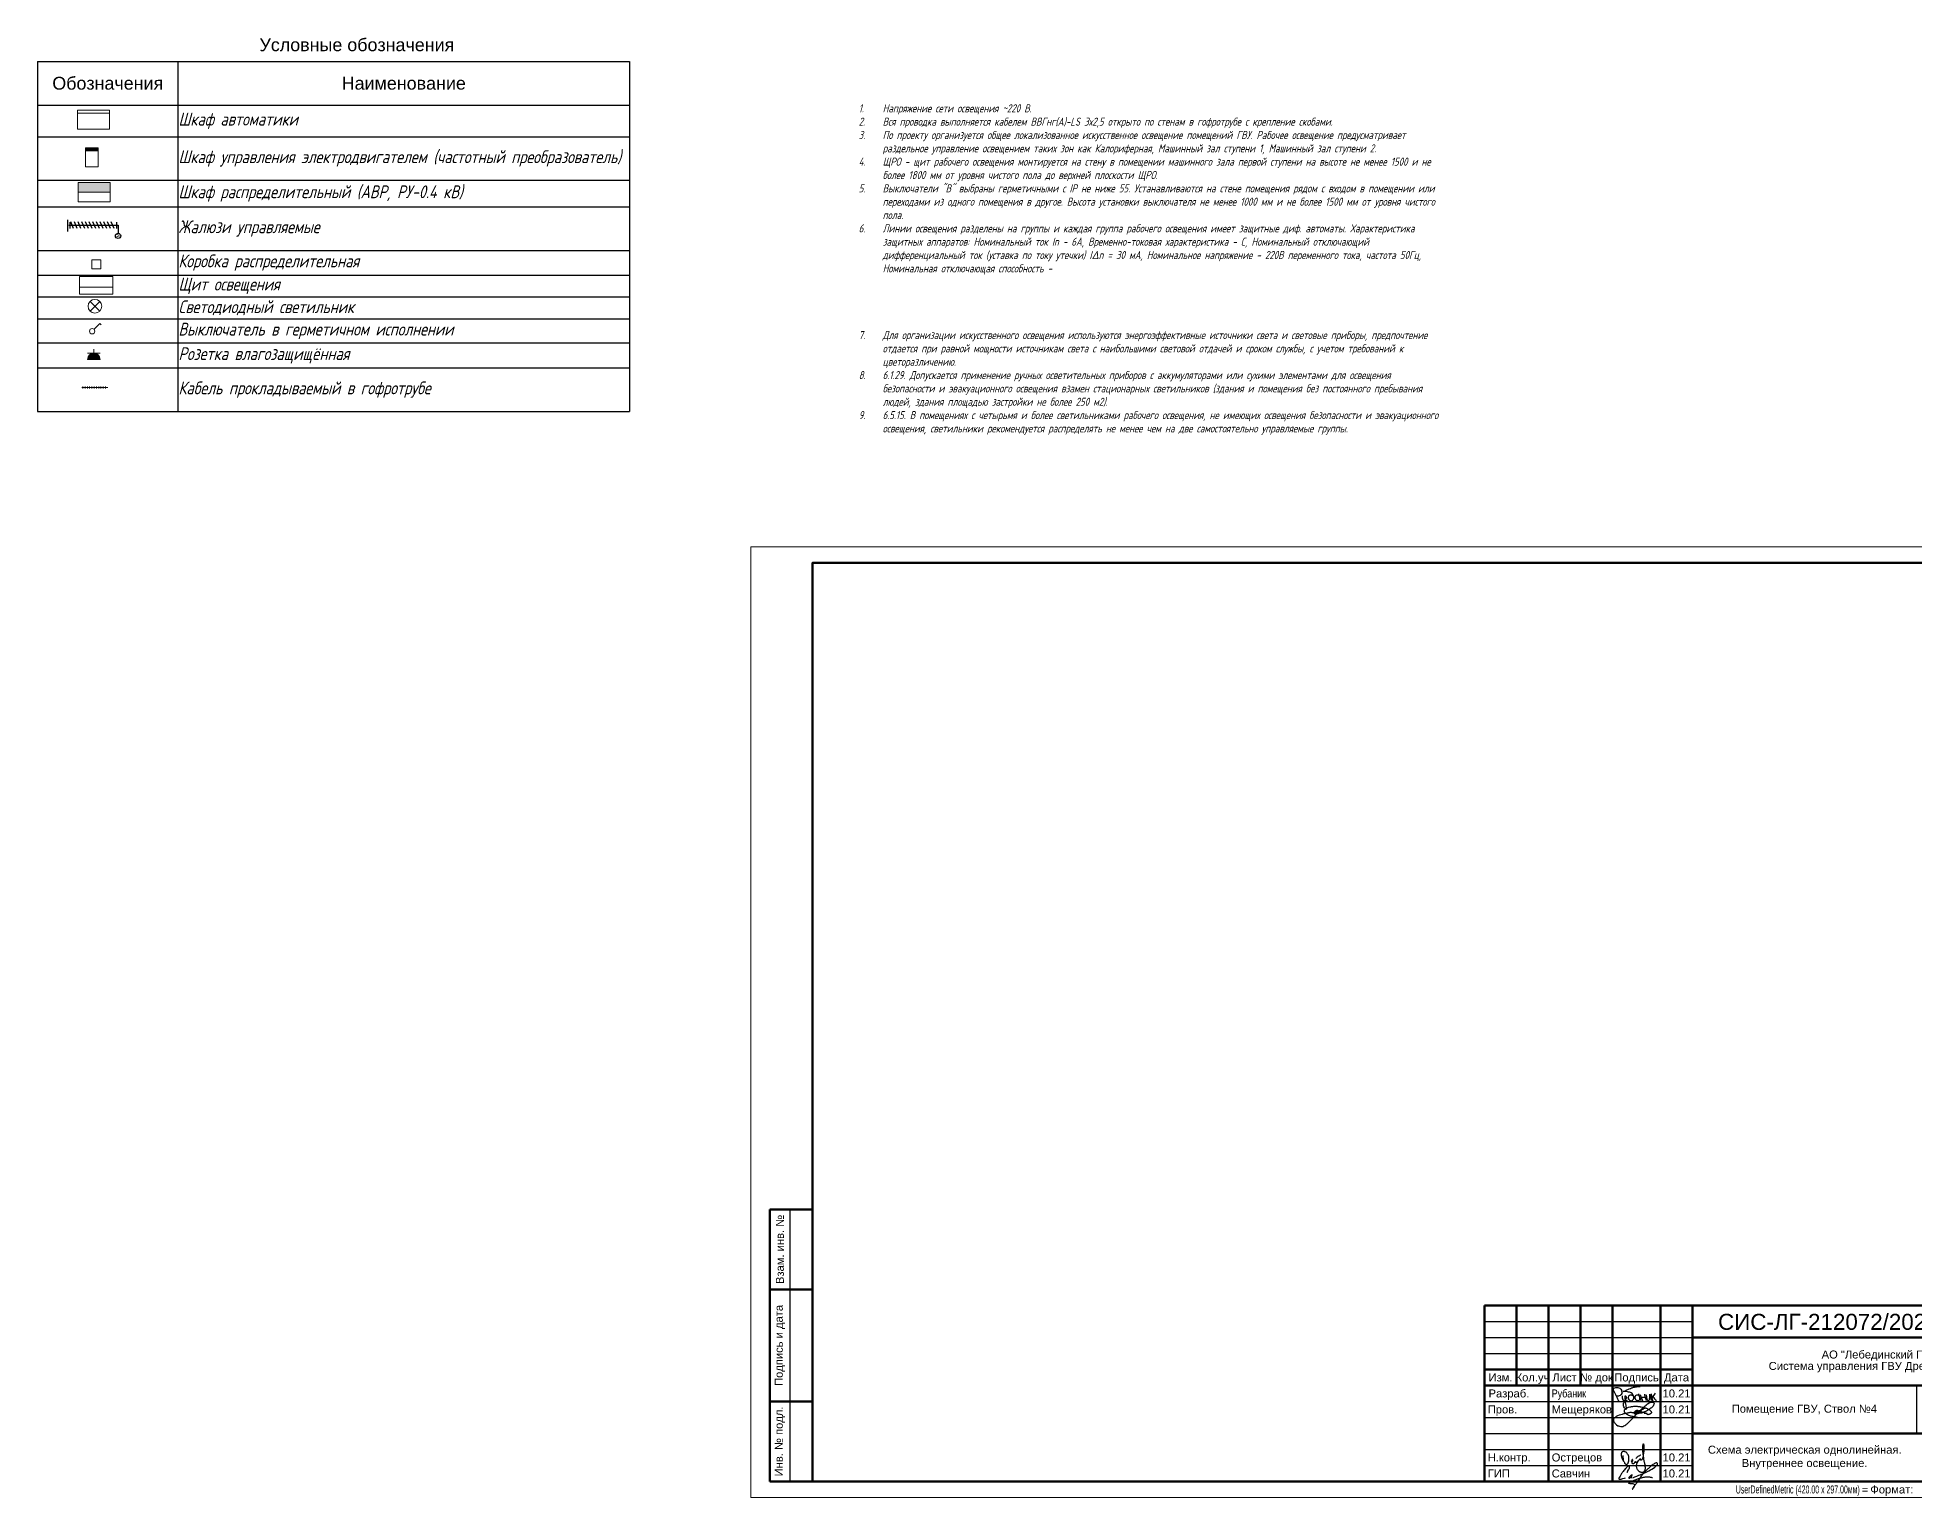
# Model space of a CAD drawing. Header units: millimetres. Extents: x -276 to 1709, y 11 to 936.
# Drawn here: x -276 to 310, y 14 to 470 of the extents above; entities that cross this region are included whole.
import ezdxf
from ezdxf.enums import TextEntityAlignment as Align

# ---------------------------------------------------------------- set-up
doc = ezdxf.new("R2010")
doc.units = ezdxf.units.MM
doc.layers.add('0-рамка', color=7, linetype='Continuous')
doc.layers.add('поверхность-_14_Технические_сооружения_Здания', color=250, linetype='Continuous')
doc.layers.add('LEVEL1', color=7, linetype='Continuous', lineweight=0)
doc.layers.add('LEVEL253', color=7, linetype='Continuous', lineweight=0)
doc.layers.add('VPORTS', color=254, linetype='Continuous', plot=False)
doc.styles.add('ASU', font='arial.ttf', dxfattribs={"height": 2.5})
doc.styles.add('T_поверхность-_14_Технические_сооружения_Здания', font='arial.ttf')
doc.styles.add('Гост_2_5', font='', dxfattribs={"oblique": 15, "height": 2.5})
doc.styles.get('Гост_2_5').set_extended_font_data('GOST type A')

# ---------------------------------------------------------------- blocks, each defined once
blk = doc.blocks.new('*T15')
at = {"layer": '0-рамка', "color": 0, "lineweight": 50, "transparency": 16777216}
for p, q in [((0, 0), (0, 85)), ((0, 85), (13.33, 85)), ((13.33, 0), (13.33, 85)), ((0, 60), (13.33, 60)), ((0, 25), (13.33, 25)), ((0, 0), (13.33, 0))]:
    blk.add_line(p, q, dxfattribs=at)
at = {"layer": '0-рамка', "color": 0, "lineweight": 25, "transparency": 16777216}
blk.add_line((6.33, 0), (6.33, 85), dxfattribs=at)
at = {"layer": '0-рамка', "color": 0, "linetype": 'Continuous', "lineweight": 25, "transparency": 16777216, "char_height": 2.5, "attachment_point": 5, "rotation": 90, "style": 'ASU'}
for s, insert, width in [('Взам. инв. №', (3.17, 72.5), 22), ('Подпись и дата', (3.17, 42.5), 32), ('Инв. № подл.', (3.17, 12.5), 22)]:
    blk.add_mtext(s, dxfattribs=dict(at, insert=insert, width=width))
blk = doc.blocks.new('Рубаник')
at = {"color": 0, "linetype": 'Continuous', "lineweight": 30}
for points in [[(1.84, 0.32), (2.29, -0.73), (1.62, 0.84), (0.89, 2.45), (-0.19, 4.27), (1.58, 4.34), (1.84, 4.27), (2.77, 4.11), (3.05, 2.24), (2.51, 1.9), (1.23, 1.39), (1.16, 1.9), (1.16, 1.9)], [(3, 1.71), (3.07, 1.08), (3.11, 0.82), (3.25, 0.18), (4.28, 0.48), (4.63, 1.45), (3.71, 1.86), (3.96, 0.79), (3.9, 0.08), (4.1, -0.81), (4.27, -1.79), (4.43, -3), (3.44, -1.59), (3.31, -0.77), (4.18, 0.61), (4.4, 0.15), (4.67, 0.34)], [(6.29, 1.69), (5.89, 2.07), (5.28, 1.97), (4.78, 1.21), (5.03, 0.6), (5.71, 0.05), (6.3, 0.33), (6.79, 1.03), (6.61, 1.71), (6.16, 2.53), (5.62, 2.78), (4.97, 2.92), (4.47, 3.07), (3.81, 3.17), (2.8, 2.9), (4.37, 3.51), (5.23, 3.9), (6.03, 4.24), (6.18, 4.29), (7.54, 4.61), (8.17, 4.67), (8.65, 4.67)], [(7.79, 1.95), (7.63, 1.95), (7.18, 1.9), (7.04, 1.55), (7.01, 1.3), (7.02, 1.01), (7.14, 0.77), (7.31, 0.49), (7.59, 0.32), (8.03, 0.27), (8.27, 0.3), (8.54, 0.46), (8.57, 0.68), (8.57, 0.94), (8.51, 1.33), (8.46, 1.53), (8.42, 1.69), (8.3, 1.87), (8.22, 1.97), (7.97, 1.98), (7.81, 1.96), (7.75, 1.94), (7.74, 1.93), (7.73, 1.92)], [(8.09, 2.37), (8.16, 2.18), (8.2, 2.05), (8.27, 1.87), (8.4, 1.56), (8.78, 0.51), (8.85, 0.41), (8.9, 0.39), (8.9, 0.4), (9, 0.3)], [(8.66, 2.15), (8.73, 1.94), (8.95, 1.35), (9.07, 1.04), (9.27, 0.54), (9.34, 0.31), (9.38, 0.24), (9.41, 0.18), (9.42, 0.15)], [(9, 1.23), (9.16, 1.26), (9.63, 1.36), (9.96, 1.33), (9.98, 1.32), (10.03, 1.31)], [(9.97, 2.28), (10.02, 2.1), (10.16, 1.54), (10.35, 0.81), (10.46, 0.52), (10.52, 0.37), (10.57, 0.26)], [(10.44, 2.2), (10.53, 1.77), (10.77, 0.6), (10.93, 0.3), (11.3, 0.19), (11.58, 0.52), (11.68, 1.05), (11.71, 1.77), (11.7, 2.36), (11.71, 2.26), (11.8, 1.66), (11.9, 1.16), (12.03, 0.65), (12.1, 0.44), (12.05, 0.65), (12.13, 0.26)], [(12.08, 2.33), (12.25, 1.59), (12.41, 0.84), (12.57, 0.09)], [(12.52, 1.16), (12.83, 1.65), (13.14, 2.13), (13.45, 2.61)], [(12.75, 1.54), (12.84, 1.3), (13.13, 0.65), (13.49, 0.45), (13.7, 0.4), (13.7, 0.37), (13.72, 0.34)]]:
    blk.add_open_spline(points, degree=3, dxfattribs=at)
blk = doc.blocks.new('Савчин')
at = {"color": 5, "linetype": 'Continuous', "lineweight": 25}
for points, knots in [([(3.27, 3.54), (3.27, 3.54), (2.67, 2.1), (3.34, 3.34), (3.5, 3.7), (3.64, 3.96), (3.71, 4.19), (3.75, 4.4), (3.73, 4.6), (3.62, 4.73), (3.46, 4.73), (3.22, 4.72), (2.86, 4.35), (2.28, 3.75), (1.61, 2.89), (1.02, 2.03), (0.65, 1.42), (0.45, 1.04), (0.39, 0.85), (0.41, 0.68), (0.59, 0.61), (0.81, 0.63), (1.17, 0.7), (1.65, 0.79), (2.5, 1.04), (2.5, 1.04)], [0, 0, 0, 0, 0.901713, 1.698104, 2.107804, 2.359945, 2.565457, 2.823378, 3.007249, 3.124388, 3.307676, 3.45075, 3.860517, 4.736016, 6.028678, 7.079656, 7.865437, 8.173282, 8.381266, 8.463406, 8.637447, 8.857364, 9.148828, 9.694552, 10.620946, 10.620946, 10.620946, 10.620946]), ([(4.25, 1.51), (4.25, 1.51), (4.41, 1.62), (4.48, 1.73), (4.54, 1.81), (4.56, 1.88), (4.54, 1.95), (4.42, 1.94), (4.28, 1.87), (4.09, 1.73), (3.87, 1.57), (3.69, 1.38), (3.56, 1.2), (3.49, 1.08), (3.45, 0.97), (3.56, 0.91), (3.7, 0.97), (3.91, 1.07), (4.11, 1.21), (4.28, 1.3), (4.48, 1.44), (4.26, 1.23), (4.2, 1.1), (4.22, 1.05), (4.24, 0.98), (4.24, 0.98)], [0, 0, 0, 0, 0.199703, 0.32757, 0.423297, 0.502247, 0.541832, 0.623323, 0.772235, 1.042481, 1.30032, 1.611311, 1.833887, 1.942956, 2.044817, 2.122703, 2.278318, 2.46019, 2.836755, 2.974845, 3.094984, 3.335882, 3.423815, 3.537901, 3.551835, 3.551835, 3.551835, 3.551835]), ([(4.74, 1.03), (4.74, 1.03), (6.7, 1.91), (8.12, 2.47), (9.91, 3.27), (11.22, 4.07), (12.03, 4.7), (12.31, 4.99), (12.47, 5.21), (12.5, 5.45), (12.41, 5.61), (12.25, 5.74), (12, 5.73), (11.7, 5.57), (11.27, 5.35), (10.79, 4.98), (10.14, 4.48), (9.54, 3.92), (8.94, 3.38), (8.59, 2.97), (8.13, 2.51), (7.68, 1.92), (7.18, 1.3), (6.53, 0.36), (5.85, -0.6), (5.16, -1.6), (4.81, -2), (4.46, -2.66), (4.84, -2.25), (5.02, -1.97), (5.23, -1.57), (5.44, -1.22), (5.2, -0.9), (4.76, -0.87), (4.24, -0.81), (3.85, -0.77), (3.53, -0.71), (3.54, -0.52), (3.76, -0.38), (4.16, -0.18), (4.65, 0.08), (5.22, 0.3), (5.74, 0.5), (6.26, 0.69), (6.75, 0.9), (7.25, 1.03), (7.71, 1.16), (8.18, 1.27), (8.62, 1.33), (9.08, 1.35), (9.52, 1.36), (9.94, 1.34), (10.34, 1.26), (10.58, 1.22), (10.89, 1.15), (10.89, 1.15)], [0, 0, 0, 0, 2.059237, 3.649995, 5.527268, 7.662888, 8.295812, 8.599473, 8.87651, 9.085785, 9.27776, 9.413838, 9.690469, 9.949463, 10.461426, 11.137374, 11.761416, 12.919203, 13.595564, 14.175949, 14.539693, 15.556965, 16.380686, 16.938427, 18.964176, 20.031799, 20.319676, 20.886185, 21.05751, 21.597484, 22.02179, 22.456044, 22.64476, 23.095563, 23.713377, 24.208333, 24.389185, 24.494617, 24.692209, 25.131672, 25.854973, 26.354659, 26.957437, 27.517186, 28.032681, 28.550641, 29.062123, 29.466527, 29.990196, 30.399121, 30.841281, 31.293937, 31.677636, 31.993633, 32.238022, 32.238022, 32.238022, 32.238022])]:
    blk.add_open_spline(points, degree=3, knots=knots, dxfattribs=at)
blk = doc.blocks.new('Острецов')
at = {"color": 5, "linetype": 'Continuous', "lineweight": 30}
for points in [[(7.5, 1.59), (7.47, 1.54), (7.35, 1.39), (7.22, 1.19), (7.07, 0.98), (6.99, 0.8), (6.89, 0.62), (6.76, 0.28), (6.72, -0.08), (6.72, -0.35), (6.84, -0.78), (6.95, -1.07), (7.13, -1.32), (7.34, -1.57), (7.51, -1.78), (7.77, -1.96), (8.02, -2.05), (8.27, -2.11), (8.63, -2.13), (8.99, -2.06), (9.18, -1.92), (9.36, -1.67), (9.47, -1.45), (9.54, -1.22), (9.6, -0.96), (9.58, -0.6), (9.55, -0.24), (9.5, 0.08), (9.45, 0.43), (9.37, 0.71), (9.28, 1.04), (9.19, 1.4), (9.13, 1.74), (9.1, 2.09), (9.07, 2.38), (9.03, 2.65), (9.01, 2.94), (8.94, 3.16), (8.93, 3.36), (8.92, 3.61), (8.86, 3.89), (8.84, 4.14), (8.79, 4.57), (8.78, 4.95), (8.79, 5.19), (8.79, 5.52), (8.81, 5.95), (8.79, 5.25), (8.83, 6.35), (8.86, 6.46), (8.9, 6.64), (8.96, 6.78), (9.04, 6.61), (9.1, 6.34), (9.13, 6.08), (9.13, 5.88), (9.11, 5.56), (9.11, 5.27), (9.09, 5.09), (9.09, 4.79), (9.09, 4.65), (9.08, 4.44), (9.05, 4.29), (9.03, 4.12), (9.02, 3.95), (8.98, 3.82), (8.95, 3.66), (8.94, 3.49), (8.93, 3.24), (8.89, 2.88), (8.82, 2.59), (8.78, 2.42), (8.71, 2.21), (8.66, 2.08), (8.53, 1.88), (8.42, 1.71), (8.31, 1.64), (8.17, 1.63), (8.1, 1.64), (8.05, 1.67), (8, 1.74), (8, 1.72), (8, 1.73)], [(2.58, 3.1), (2.58, 3.02), (2.57, 2.8), (2.57, 2.55), (2.57, 2.33), (2.61, 2.15), (2.62, 1.96), (2.66, 1.71), (2.71, 1.46), (2.83, 1.26), (3.01, 0.88), (3.18, 0.58), (3.46, 0.28), (3.85, 0.25), (4.02, 0.48), (4.19, 0.72), (4.3, 1), (4.4, 1.38), (4.43, 1.66), (4.46, 2.4), (4.36, 2.87), (4.31, 3.12), (4.05, 3.54), (3.71, 4), (3.58, 4.11), (3.27, 4.25), (3.03, 4.31), (2.81, 4.34), (2.61, 4.34), (2.42, 4.25), (2.23, 4.12), (2.09, 3.94), (2.06, 3.78), (2.03, 3.52), (2.03, 3.28), (2.06, 2.76), (2.17, 2.37), (2.35, 2.04), (2.56, 1.63), (2.82, 1.33), (2.9, 1.23), (2.75, 1.39), (2.66, 1.47)], [(5.12, 1.43), (5.16, 1.4), (5.28, 1.28), (5.36, 1.23), (5.53, 1.29), (5.63, 1.43), (5.67, 1.56), (5.6, 1.76), (5.53, 1.82), (5.43, 1.8), (5.35, 1.65), (5.29, 1.52), (5.32, 1.3), (5.31, 1.04), (5.33, 0.8), (5.42, 0.65), (5.62, 0.52), (5.85, 0.56), (6.08, 0.66), (6.26, 0.86), (6.34, 0.93), (6.4, 1.2), (6.48, 1.27), (6.5, 1.06), (6.56, 0.95), (6.77, 0.99), (6.97, 1.12), (7.2, 1.32), (7.33, 1.46), (7.46, 1.58), (7.59, 1.68), (7.73, 1.82), (7.92, 1.99), (8.01, 2.12), (7.92, 2.12), (7.98, 1.69), (7.99, 1.75), (8, 1.73)]]:
    blk.add_open_spline(points, degree=3, dxfattribs=at)
blk.add_open_spline([(8.16, 3.23), (8.09, 3.2), (7.88, 3.09), (7.59, 2.94), (7.24, 2.74), (7, 2.58), (6.76, 2.38), (6.64, 2.21), (6.64, 2.04)], degree=3, knots=[0, 0, 0, 0, 100, 200, 300, 400, 500, 800, 800, 800, 800], dxfattribs=at)
blk = doc.blocks.new('Мещеряков')
at = {"color": 5, "linetype": 'Continuous', "lineweight": 25, "flags": 128}
for points in [[(9.01, 2.73), (9.08, 2.82), (9.13, 2.87), (9.22, 2.94), (9.25, 2.97), (9.31, 3.05), (9.33, 3.07), (9.34, 3.12), (9.24, 3.07), (8.95, 3), (8.84, 2.96), (8.66, 2.91), (8.59, 2.87), (8.5, 2.85), (8.4, 2.82), (8.19, 2.75), (7.97, 2.68), (7.82, 2.63), (7.62, 2.58), (7.5, 2.56), (7.43, 2.56), (7.34, 2.59), (7.25, 2.62), (7.1, 2.66), (6.89, 2.7), (6.75, 2.73), (6.5, 2.76), (6.35, 2.77), (6.14, 2.79), (5.96, 2.79), (5.76, 2.79), (5.64, 2.78), (5.44, 2.75), (5.27, 2.72), (5, 2.66), (4.77, 2.6), (4.49, 2.56), (4.3, 2.51), (4.11, 2.46), (3.88, 2.4), (3.7, 2.36), (3.26, 2.24), (2.81, 2.11), (2.33, 1.94), (1.83, 1.76), (1.42, 1.56), (0.91, 1.17), (0.69, 0.98), (0.53, 0.78), (0.49, 0.51), (0.54, 0.2), (0.66, -0.08), (0.82, -0.33), (0.96, -0.55), (1.24, -0.85), (1.47, -1), (1.88, -1.29), (2.12, -1.39), (2.43, -1.48), (2.78, -1.57), (3.25, -1.57), (3.51, -1.52), (3.82, -1.36), (4.12, -1.22), (4.42, -0.98), (4.61, -0.84), (4.85, -0.68), (5.02, -0.51), (5.23, -0.31), (5.41, -0.13), (5.61, 0.09), (5.78, 0.25), (5.89, 0.37), (6.07, 0.55), (6.24, 0.72), (6.37, 0.87), (6.56, 1.05), (6.77, 1.29), (6.94, 1.49), (7.23, 1.77), (7.5, 2.09), (7.81, 2.4), (8.07, 2.68), (8.27, 2.92), (8.43, 3.06), (8.59, 3.21), (8.74, 3.34), (8.93, 3.55), (9.08, 3.67), (9.45, 4.04), (9.75, 4.28), (10.05, 4.53), (10.27, 4.75), (10.44, 4.9), (10.73, 5.15), (10.89, 5.29), (11.2, 5.51), (11.66, 5.8), (11.84, 5.89), (11.96, 5.95), (12.19, 6.03), (12.53, 6.1), (12.92, 6.08), (13.04, 6.05), (13.17, 5.86), (13.21, 5.57), (13.17, 5.29), (13.08, 5.08), (12.91, 4.84), (12.68, 4.59), (12.37, 4.31), (12.16, 4.13), (11.92, 3.94), (11.65, 3.74), (11.48, 3.62), (11.15, 3.4), (10.81, 3.24), (10.56, 3.14), (10.32, 3.03), (10.06, 2.91), (9.81, 2.82), (9.56, 2.76), (9.31, 2.66), (9.01, 2.57), (8.5, 2.46), (8.17, 2.41), (7.91, 2.38), (7.61, 2.33), (7.29, 2.34), (7.09, 2.43), (6.97, 2.63), (6.97, 2.75), (7.03, 2.87), (7.12, 3.03), (7.29, 3.24), (7.46, 3.38), (7.66, 3.47), (7.85, 3.53), (8.08, 3.53), (8.26, 3.47), (8.3, 3.39), (8.3, 3.28), (8.29, 3.15), (8.2, 3.09), (8.08, 3), (7.96, 2.95), (7.78, 2.89), (7.57, 2.86), (7.44, 2.86), (7.39, 2.89), (7.4, 2.97), (7.48, 3.06), (7.63, 3.14), (7.76, 3.19), (7.9, 3.24), (8.03, 3.28), (8.22, 3.34), (8.32, 3.37), (8.45, 3.39), (8.68, 3.42), (8.85, 3.42), (8.9, 3.42), (8.98, 3.38), (9.07, 3.34), (9.1, 3.3), (9.13, 3.24), (9.07, 3.11), (8.99, 3.06), (8.85, 2.99), (8.67, 2.89), (8.63, 2.87), (8.38, 2.8), (8.27, 2.75), (8.16, 2.73), (8.1, 2.78), (8.09, 2.83), (8.23, 2.99), (8.38, 3.09), (8.54, 3.16), (8.74, 3.33), (8.89, 3.38), (9.02, 3.44), (9.21, 3.53), (9.3, 3.59), (9.39, 3.65), (9.53, 3.73), (9.66, 3.82), (9.78, 3.89), (9.9, 3.96), (10.04, 4.04), (10.21, 4.13), (10.34, 4.17), (10.44, 4.22), (10.55, 4.3)], [(8.46, 1.18), (8.37, 1.2), (8.31, 1.2), (8.23, 1.2), (8.05, 1.23), (7.96, 1.25), (7.8, 1.28), (7.58, 1.32), (7.42, 1.34), (7.14, 1.42), (6.97, 1.47), (6.82, 1.5), (6.65, 1.54), (6.48, 1.56), (6.33, 1.59), (6.04, 1.68), (5.87, 1.73), (5.62, 1.82), (5.36, 1.91), (5.15, 2), (4.97, 2.08), (4.78, 2.16), (4.64, 2.26), (4.45, 2.4), (4.24, 2.57), (4.06, 2.8), (3.99, 2.97), (3.95, 3.27), (3.97, 3.49), (4, 3.61), (4.11, 3.81), (4.17, 3.91), (4.36, 4.05), (4.56, 4.18), (4.71, 4.27), (4.85, 4.33), (5.01, 4.39), (5.22, 4.46), (5.67, 4.57), (5.93, 4.63), (6.15, 4.68), (6.35, 4.71), (6.55, 4.74), (6.9, 4.77), (7.15, 4.78), (7.33, 4.78), (7.59, 4.77), (7.78, 4.77), (7.97, 4.76), (8.18, 4.74), (8.39, 4.72), (8.58, 4.7), (8.75, 4.67), (8.91, 4.64), (9.06, 4.61), (9.21, 4.58), (9.62, 4.5), (9.85, 4.44), (10.03, 4.39), (10.21, 4.33), (10.4, 4.29), (10.62, 4.24), (10.79, 4.18), (11.01, 4.08), (11.28, 3.93), (11.31, 3.92), (11.56, 3.79), (11.69, 3.74), (11.88, 3.58), (11.98, 3.47), (12.08, 3.37), (12.2, 3.25), (12.26, 3.17), (12.35, 3.03), (12.38, 2.96), (12.41, 2.83), (12.4, 2.75), (12.34, 2.64), (12.28, 2.57), (12.21, 2.51), (12.08, 2.4), (12.02, 2.36), (11.96, 2.33), (11.8, 2.26), (11.75, 2.23), (11.57, 2.18), (11.46, 2.15), (11.31, 2.13), (11.18, 2.15), (11.15, 2.18), (11.11, 2.25), (11.08, 2.31), (11.07, 2.37), (11.09, 2.44), (11.1, 2.52), (11.03, 2.56), (10.97, 2.56), (10.84, 2.55), (10.73, 2.55), (10.67, 2.55), (10.51, 2.55), (10.48, 2.55), (10.36, 2.55), (10.27, 2.55), (10.18, 2.56), (10.17, 2.61), (10.2, 2.68), (10.25, 2.74), (10.27, 2.78), (10.32, 2.85), (10.36, 2.9), (10.41, 2.94), (10.43, 2.98), (10.41, 3.05), (10.41, 3.05), (10.38, 3.04)], [(10.42, 3.05), (10.26, 3.01), (10.14, 2.97), (10.04, 2.94), (9.87, 2.9), (9.81, 2.87), (9.62, 2.82), (9.52, 2.79), (9.41, 2.76), (9.35, 2.74), (9.25, 2.69), (9.19, 2.68), (9, 2.68), (9.01, 2.73)]]:
    blk.add_lwpolyline(points, dxfattribs=at)
blk = doc.blocks.new('*U17')
blk.add_lwpolyline([(-120, 30), (-50, 30), (-50, 15), (-120, 15)], close=True)
at = {"layer": '0-рамка', "color": 0, "linetype": 'Continuous', "lineweight": 50}
for p, q in [((-185, 55), (0, 55)), ((-185, 0), (-185, 55)), ((-175, 30), (-175, 55)), ((-165, 0), (-165, 55)), ((-155, 30), (-155, 55)), ((-145, 0), (-145, 55)), ((-130, 0), (-130, 55)), ((-120, 0), (-120, 55)), ((-120, 45), (0, 45)), ((-185, 35), (-120, 35)), ((-185, 30), (0, 30)), ((-120, 15), (0, 15))]:
    blk.add_line(p, q, dxfattribs=at)
at = {"layer": '0-рамка', "color": 0, "linetype": 'Continuous', "lineweight": 25}
for p, q in [((-185, 50), (-120, 50)), ((-185, 45), (-120, 45)), ((-185, 40), (-120, 40)), ((-185, 25), (-120, 25)), ((-185, 20), (-120, 20)), ((-185, 15), (-120, 15)), ((-185, 10), (-120, 10)), ((-185, 5), (-120, 5))]:
    blk.add_line(p, q, dxfattribs=at)
at = {"layer": 'LEVEL1', "color": 248}
blk.add_blockref('Мещеряков', (-145.24, 18.72), dxfattribs=at)
at = {"layer": 'LEVEL253', "color": 248}
for name, p in [('Рубаник', (-145.03, 25.02)), ('Острецов', (-144.32, 5.02)), ('Савчин', (-143.42, 0.08))]:
    blk.add_blockref(name, p, dxfattribs=at)
at = {"style": 'ASU', "flags": 8}
for tag, height, p in [('DATE10', 2.5, (-125, 52.5)), ('DATE9', 2.5, (-125, 47.5)), ('DATE8', 2.5, (-125, 42.5)), ('DATE7', 2.5, (-125, 37.5)), ('DATE1', 2.5, (-125, 27.5)), ('DATE2', 2.5, (-125, 22.5)), ('DATE3', 2.5, (-125, 17.5)), ('NOST1', 5, (-27.5, 20)), ('DATE4', 2.5, (-125, 12.5)), ('DATE5', 2.5, (-125, 7.5)), ('DATE6', 2.5, (-125, 2.5))]:
    blk.add_attdef(tag, text='', height=height, dxfattribs=at).set_placement(p, align=Align.MIDDLE_CENTER)
blk.add_attdef('PROJNUM1_001', (-105.11, 48.05), '', height=5, dxfattribs=at)
at = {"style": 'ASU'}
blk.add_attdef('NAME_ZDANIE1_001', (-227.32, 21.41), '', height=3, dxfattribs=at)
at = {"color": 0, "linetype": 'Continuous', "lineweight": 25, "style": 'ASU', "flags": 4}
blk.add_attdef('FORMAT2', (-50, -3.75), '', height=2.5, dxfattribs=at)
at = {"layer": '0-рамка', "color": 0, "linetype": 'Continuous', "lineweight": 25, "style": 'ASU'}
for s, p in [('Изм.', (-180, 31.25)), ('Кол.уч', (-170, 31.25)), ('Лист', (-160, 31.25)), ('№ док', (-150, 31.25)), ('Подпись', (-137.5, 31.25)), ('Дата', (-125, 31.25))]:
    blk.add_text(s, height=2.5, dxfattribs=at).set_placement(p, align=Align.CENTER)
blk.add_text('Формат:', height=2.5, dxfattribs=at).set_placement((-51, -1.25), align=Align.TOP_RIGHT)
at = {"layer": '0-рамка', "color": 0, "linetype": 'Continuous', "lineweight": 35, "insert": (-60, 37.5), "char_height": 2.5, "width": 120, "attachment_point": 5, "line_spacing_factor": 0.857143, "style": 'ASU'}
blk.add_mtext('АО "Лебединский ГОК ". \\PСистема управления ГВУ Дренажной шахты', dxfattribs=at)
at = {"layer": '0-рамка', "color": 0, "linetype": 'Continuous', "lineweight": 25, "style": 'ASU', "flags": 8}
for tag, p in [('REV4', (-180, 52.5)), ('KU4', (-170, 52.5)), ('SH_REV4', (-160, 52.5)), ('REV_NO4', (-150, 52.5)), ('REV3', (-180, 47.5)), ('KU3', (-170, 47.5)), ('SH_REV3', (-160, 47.5)), ('REV_NO3', (-150, 47.5)), ('REV2', (-180, 42.5)), ('KU2', (-170, 42.5)), ('SH_REV2', (-160, 42.5)), ('REV_NO2', (-150, 42.5)), ('REV1', (-180, 37.5)), ('KU1', (-170, 37.5)), ('SH_REV1', (-160, 37.5)), ('REV_NO1', (-150, 37.5))]:
    blk.add_attdef(tag, text='', height=2.5, dxfattribs=at).set_placement(p, align=Align.MIDDLE_CENTER)
for tag, p in [('CHKD', (-184, 21.25)), ('DRAWN', (-183.74, 26.25)), ('NAME2', (-164, 21.25)), ('TECH_CHKD', (-184, 16.25)), ('NAME3', (-164, 16.25)), ('LED', (-184, 11.25)), ('NAME4', (-164, 11.25)), ('STD_CONTROL', (-184, 6.25)), ('NAME5', (-164, 6.25)), ('VIEW_001', (-97.48, 6.62)), ('_GIP', (-184, 1.25)), ('NAME6', (-164, 1.25))]:
    blk.add_attdef(tag, p, '', height=2.5, dxfattribs=at)
at = {"layer": '0-рамка', "color": 0, "linetype": 'Continuous', "lineweight": 25, "style": 'ASU', "width": 0.8, "flags": 8}
blk.add_attdef('NAME1', (-164, 26.25), '', height=2.5, dxfattribs=at)
at = {"layer": '0-рамка', "color": 0, "linetype": 'Continuous', "lineweight": 50, "style": 'ASU', "flags": 8}
for tag, p in [('PHASE', (-42.5, 17.5)), ('SHTS', (-10, 17.5))]:
    blk.add_attdef(tag, text='', height=5, dxfattribs=at).set_placement(p, align=Align.CENTER)
at = {"layer": 'VPORTS', "linetype": 'Continuous', "lineweight": 15, "transparency": 33554483, "style": 'ASU'}
blk.add_text('=', height=2.5, dxfattribs=at).set_placement((-66.08, -3.79), align=Align.CENTER)
at = {"layer": 'VPORTS', "color": 0, "linetype": 'Continuous', "lineweight": 25, "transparency": 33554483, "style": 'ASU', "width": 0.5, "flags": 8}
blk.add_attdef('FORMAT1', text='', height=2.5, dxfattribs=at).set_placement((-67.76, -3.75), align=Align.RIGHT)
blk = doc.blocks.new('*T29')
at = {"color": 0, "linetype": 'ByBlock', "lineweight": 25, "transparency": 16777216}
for p, q in [((0, 0), (185, 0)), ((0, 0), (0, -109.36)), ((43.88, 0), (43.88, -109.36)), ((185, 0), (185, -109.36)), ((0, -13.64), (185, -13.64)), ((0, -23.49), (185, -23.49)), ((0, -37.13), (185, -37.13)), ((0, -45.37), (185, -45.37)), ((0, -59.01), (185, -59.01)), ((0, -66.71), (185, -66.71)), ((0, -73.48), (185, -73.48)), ((0, -80.42), (185, -80.42)), ((0, -87.93), (185, -87.93)), ((0, -95.72), (185, -95.72)), ((0, -109.36), (185, -109.36))]:
    blk.add_line(p, q, dxfattribs=at)
at = {"color": 0, "lineweight": 20, "transparency": 16777216, "char_height": 4, "style": 'T_поверхность-_14_Технические_сооружения_Здания'}
for s, insert, width, attachment_point in [('Обозначения', (21.94, -6.82), 43.5784, 5), ('Наименование', (114.44, -6.82), 140.8216, 5), ('{\\fGOST type A|b0|i1|c204|p34;Шкаф автоматики}', (44.03, -18.56), 140.8216, 4), ('{\\fGOST type A|b0|i1|c204|p34;Шкаф управления электродвигателем \\fGOST type A|b0|i1|c0|p34;(\\fGOST type A|b0|i1|c204|p34;частотный преобразователь\\fGOST type A|b0|i1|c0|p34;)}', (44.03, -30.31), 140.8216, 4), ('{\\fGOST type A|b0|i1|c204|p34;Шкаф распределительный \\fGOST type A|b0|i1|c0|p34;(\\fGOST type A|b0|i1|c204|p34;АВР\\fGOST type A|b0|i1|c0|p34;, \\fGOST type A|b0|i1|c204|p34;РУ\\fGOST type A|b0|i1|c0|p34;-0.4 \\fGOST type A|b0|i1|c204|p34;кВ\\fGOST type A|b0|i1|c0|p34;)}', (44.03, -41.25), 140.8216, 4), ('{\\fGOST type A|b0|i1|c204|p34;Жалюзи управляемые}', (44.03, -52.19), 140.8216, 4), ('{\\fGOST type A|b0|i1|c204|p34;Коробка распределительная}', (44.03, -62.86), 140.8216, 4), ('{\\fGOST type A|b0|i1|c204|p34;Щит освещения}', (44.03, -70.1), 140.8216, 4), ('{\\fGOST type A|b0|i1|c204|p34;Светодиодный светильник}', (44.03, -76.95), 140.8216, 4), ('{\\fGOST type A|b0|i1|c204|p34;Выключатель в герметичном исполнении}', (44.03, -84.17), 140.8216, 4), ('{\\fGOST type A|b0|i1|c204|p34;Розетка влагозащищённая}', (44.03, -91.83), 140.8216, 4), ('{\\fGOST type A|b0|i1|c204|p34;Кабель прокладываемый в гофротрубе}', (44.03, -102.54), 140.8216, 4)]:
    blk.add_mtext(s, dxfattribs=dict(at, insert=insert, width=width, attachment_point=attachment_point))

msp = doc.modelspace()

# ---------------------------------------------------------------- hatches: boundary and pattern name
at = {"lineweight": 20, "true_color": 0x000000}
h = msp.add_hatch(color=18, dxfattribs=at)
h.dxf.hatch_style = 1
h.paths.add_polyline_path([(-261.288, 435.406), (-261.288, 434.399), (-257.288, 434.4), (-257.288, 435.406)])
h = msp.add_hatch(color=18, dxfattribs=at)
h.dxf.hatch_style = 1
h.paths.add_polyline_path([(-253.598, 424.567), (-263.598, 424.567), (-263.598, 421.567), (-253.598, 421.567)])
at = {"lineweight": 20}
h = msp.add_hatch(color=0, dxfattribs=at)
h.dxf.hatch_style = 1
h.set_gradient(color1=(255, 255, 255), tint=1)
h.paths.add_polyline_path([(-260.609, 369.295), (-256.72, 369.295, 1)])

# ---------------------------------------------------------------- linework, layer by layer
at = {"color": 18, "lineweight": 20, "true_color": 0x000000}
for p, q in [((-263.784, 446.179), (-253.784, 446.179)), ((-261.288, 434.399), (-257.288, 434.4)), ((-263.598, 421.567), (-253.598, 421.567)), ((-254.299, 360.52), (-262.435, 360.52)), ((-262.14, 360.855), (-262.14, 360.184)), ((-261.371, 360.855), (-261.371, 360.184)), ((-260.61, 360.855), (-260.61, 360.184)), ((-259.956, 360.855), (-259.956, 360.184)), ((-259.316, 360.855), (-259.316, 360.184)), ((-258.547, 360.855), (-258.547, 360.184)), ((-257.786, 360.855), (-257.786, 360.184)), ((-257.132, 360.855), (-257.132, 360.184)), ((-256.492, 360.855), (-256.492, 360.184)), ((-255.723, 360.855), (-255.723, 360.184)), ((-254.962, 360.855), (-254.962, 360.184))]:
    msp.add_line(p, q, dxfattribs=at)
at = {"color": 0, "lineweight": 20}
for p, q in [((-263.126, 391.862), (-252.67, 391.862)), ((-259.818, 387.386), (-256.784, 384.371)), ((-259.808, 384.362), (-256.794, 387.395)), ((-258.587, 378.683), (-256.744, 380.53)), ((-256.744, 380.53), (-256.315, 380.102)), ((-258.665, 371.24), (-260.609, 371.24)), ((-260.609, 371.24), (-256.72, 371.24)), ((-258.665, 371.24), (-258.676, 372.46)), ((-260.609, 369.295), (-256.72, 369.295))]:
    msp.add_line(p, q, dxfattribs=at)
at = {"color": 18, "lineweight": 20, "true_color": 0x000000}
for points in [[(-263.784, 447.187), (-263.784, 441.187), (-253.784, 441.187), (-253.784, 447.187)], [(-261.288, 435.406), (-257.288, 435.406), (-257.288, 429.406), (-261.288, 429.406)], [(-263.598, 424.567), (-253.598, 424.567), (-253.598, 418.567), (-263.598, 418.567)], [(-256.517, 400.396), (-259.245, 400.396), (-259.245, 397.534), (-256.517, 397.534)]]:
    msp.add_lwpolyline(points, close=True, dxfattribs=at)
for points in [[(-266.786, 409.284), (-266.786, 412.893)], [(-266.429, 411.18), (-251.101, 411.18)], [(-266.081, 410.18), (-266.081, 412.18)], [(-264.969, 410.142), (-265.858, 412.218)], [(-263.817, 410.142), (-264.707, 412.218)], [(-262.666, 410.142), (-263.555, 412.218)], [(-261.514, 410.142), (-262.403, 412.218)], [(-260.363, 410.142), (-261.252, 412.218)], [(-259.211, 410.142), (-260.1, 412.218)], [(-258.059, 410.142), (-258.949, 412.218)], [(-256.908, 410.142), (-257.797, 412.218)], [(-255.756, 410.142), (-256.646, 412.218)], [(-254.605, 410.142), (-255.494, 412.218)], [(-253.453, 410.142), (-254.342, 412.218)], [(-252.302, 410.142), (-253.191, 412.218)], [(-251.506, 410.18), (-251.506, 412.18)], [(-251.101, 411.18), (-251.101, 408.696)]]:
    msp.add_lwpolyline(points)
at = {"color": 0, "lineweight": 20}
msp.add_lwpolyline([(-263.152, 395.184), (-252.695, 395.184), (-252.67, 389.662), (-263.126, 389.662)], close=True, dxfattribs=at)
msp.add_circle((-251.082, 407.877), 0.819)
for centre, radius in [((-258.301, 385.879), 2.138), ((-259.174, 378.095), 0.846)]:
    msp.add_circle(centre, radius, dxfattribs=at)
msp.add_arc((-258.665, 369.295), 1.945, 0, 180, dxfattribs=at)
at = {"layer": '0-рамка', "lineweight": 5}
msp.add_lwpolyline([(-53.315, 13.714), (366.685, 13.714), (366.685, 310.714), (-53.315, 310.714)], close=True, dxfattribs=at)
at = {"layer": '0-рамка', "lineweight": 50}
msp.add_lwpolyline([(-34.108, 18.714), (360.892, 18.714), (360.892, 305.714), (-34.108, 305.714)], close=True, dxfattribs=at)

# ---------------------------------------------------------------- block references
for name, p in [('*T29', (-276.244, 462.365)), ('*T15', (-47.442, 18.714))]:
    msp.add_blockref(name, p)
at = {"color": 0, "linetype": 'Continuous', "lineweight": 25}
ref = msp.add_blockref('*U17', (360.892, 18.714), dxfattribs=at)
ref.add_attrib('VIEW_001', 'Схема электрическая однолинейная.', (245.685, 27.394), dxfattribs={"layer": '0-рамка', "color": 0, "linetype": 'Continuous', "lineweight": 25, "height": 2.5, "style": 'ASU'})
ref.add_attrib('DRAWN', 'Разраб.', (177.15, 44.964), dxfattribs={"layer": '0-рамка', "color": 0, "linetype": 'Continuous', "lineweight": 25, "height": 2.5, "style": 'ASU'})
ref.add_attrib('NAME1', 'Рубаник', (196.892, 44.964), dxfattribs={"layer": '0-рамка', "color": 0, "linetype": 'Continuous', "lineweight": 25, "height": 2.5, "style": 'ASU', "width": 0.8})
ref.add_attrib('CHKD', 'Пров.', (176.892, 39.964), dxfattribs={"layer": '0-рамка', "color": 0, "linetype": 'Continuous', "lineweight": 25, "height": 2.5, "style": 'ASU'})
ref.add_attrib('NAME2', 'Мещеряков', (196.892, 39.964), dxfattribs={"layer": '0-рамка', "color": 0, "linetype": 'Continuous', "lineweight": 25, "height": 2.5, "style": 'ASU'})
ref.add_attrib('STD_CONTROL', 'Н.контр.', (176.892, 24.964), dxfattribs={"layer": '0-рамка', "color": 0, "linetype": 'Continuous', "lineweight": 25, "height": 2.5, "style": 'ASU'})
ref.add_attrib('NAME5', 'Острецов', (196.892, 24.964), dxfattribs={"layer": '0-рамка', "color": 0, "linetype": 'Continuous', "lineweight": 25, "height": 2.5, "style": 'ASU'})
ref.add_attrib('_GIP', 'ГИП', (176.892, 19.964), dxfattribs={"layer": '0-рамка', "color": 0, "linetype": 'Continuous', "lineweight": 25, "height": 2.5, "style": 'ASU'})
ref.add_attrib('NAME6', 'Савчин', (196.892, 19.964), dxfattribs={"layer": '0-рамка', "color": 0, "linetype": 'Continuous', "lineweight": 25, "height": 2.5, "style": 'ASU'})
ref.add_attrib('DATE1', '10.21', dxfattribs={"height": 2.5, "style": 'ASU'}).set_placement((235.892, 46.214), align=Align.MIDDLE_CENTER)
ref.add_attrib('DATE2', '10.21', dxfattribs={"height": 2.5, "style": 'ASU'}).set_placement((235.892, 41.214), align=Align.MIDDLE_CENTER)
ref.add_attrib('DATE5', '10.21', dxfattribs={"height": 2.5, "style": 'ASU'}).set_placement((235.892, 26.214), align=Align.MIDDLE_CENTER)
ref.add_attrib('DATE6', '10.21', dxfattribs={"height": 2.5, "style": 'ASU'}).set_placement((235.892, 21.214), align=Align.MIDDLE_CENTER)
ref.add_attrib('FORMAT1', 'UserDefinedMetric (420.00 x 297.00мм)', dxfattribs={"layer": 'VPORTS', "color": 0, "linetype": 'Continuous', "lineweight": 25, "transparency": 33554483, "height": 2.5, "style": 'ASU', "width": 0.5}).set_placement((293.136, 14.964), align=Align.RIGHT)
ref.add_attrib('PROJNUM1_001', 'СИС-ЛГ-212072/2021-ЭОМ.9', (248.862, 66.084), dxfattribs={"height": 5, "style": 'ASU'})
ref.add_attrib('NAME_ZDANIE1_001', 'Помещение ГВУ, Ствол №4', (253.139, 40.2), dxfattribs={"height": 2.5, "style": 'ASU'})
ref.add_attrib('VIEW_002', 'Внутреннее освещение.', (256.268, 23.227), dxfattribs={"layer": '0-рамка', "color": 0, "linetype": 'Continuous', "lineweight": 25, "height": 2.5, "style": 'ASU'})

# ---------------------------------------------------------------- texts
at = {"color": 0, "lineweight": 20, "insert": (-22.168, 448.986), "char_height": 2.5, "attachment_point": 1, "style": 'Гост_2_5'}
msp.add_mtext_dynamic_manual_height_columns('\\pi-7.5,l10,t10;1.^IНапряжение сети освещения ~220 В.\\P2.^IВся проводка выполняется кабелем ВВГнг(А)-LS 3х2,5 открыто по стенам в гофротрубе с крепление скобами.\\P3.^IПо проекту организуется общее локализованное искусственное освещение помещений ГВУ. Рабочее освещение предусматривает раздельное управление освещением таких зон как Калориферная, Машинный зал ступени 1, Машинный зал ступени 2.\\P4.^IЩРО - щит рабочего освещения монтируется на стену в помещении машинного зала первой ступени на высоте не менее 1500 и не более 1800 мм от уровня чистого пола до верхней плоскости ЩРО.\\P5.^IВыключатели "В" выбраны герметичными с IP не ниже 55. Устанавливаются на стене помещения рядом с входом в помещении или переходами из одного помещения в другое. Высота установки выключателя не менее 1000 мм и не более 1500 мм от уровня чистого пола. \\P6.^IЛинии освещения разделены на группы и каждая группа рабочего освещения имеет защитные диф. автоматы. Характеристика защитных аппаратов: Номинальный ток In - 6А, Временно-токовая характеристика - С, Номинальный отключающий дифференциальный ток (уставка по току утечки) I{\\fISOCPEUR|b0|i0|c204|p34;Δ}n = 30 мА, Номинальное напряжение - 220В переменного тока, частота 50Гц, Номинальная отключающая способность - \\P\\pi0,l0,tz;\\P\\P\\P\\P\\pi-7.5,l10,t10;7.^IДля организации искусственного освещения используются энергоэффективные источники света и световые приборы, предпочтение отдается при равной мощности источникам света с наибольшими световой отдачей и сроком службы, с учетом требований к цветоразличению.\\P{\\C244;\\c1973145;8.^I6.1.29. Допускается применение ручных осветительных приборов с аккумуляторами или сухими элементами для освещения безопасности и эвакуационного освещения взамен стационарных светильников (здания и помещения без постоянного пребывания людей, здания площадью застройки не более 250 м2).\\P9.^I6.5.15. В помещениях с четырьмя и более светильниками рабочего освещения, не имеющих освещения безопасности и эвакуационного освещения, светильники рекомендуется распределять не менее чем на две самостоятельно управляемые группы.}', width=185.57031, gutter_width=12.5, heights=[0], dxfattribs=at)
at = {"insert": (-251.608, 407.38), "char_height": 1, "attachment_point": 1, "rotation": 90, "style": 'ASU'}
msp.add_mtext_dynamic_manual_height_columns('М', width=1.30399, gutter_width=12.5, heights=[0], dxfattribs=at)
at = {"layer": 'поверхность-_14_Технические_сооружения_Здания', "color": 250, "style": 'T_поверхность-_14_Технические_сооружения_Здания'}
msp.add_text('Условные обозначения', height=4, rotation=0.003044, dxfattribs=at).set_placement((-206.888, 465.581))

doc.saveas('drawing.dxf')
